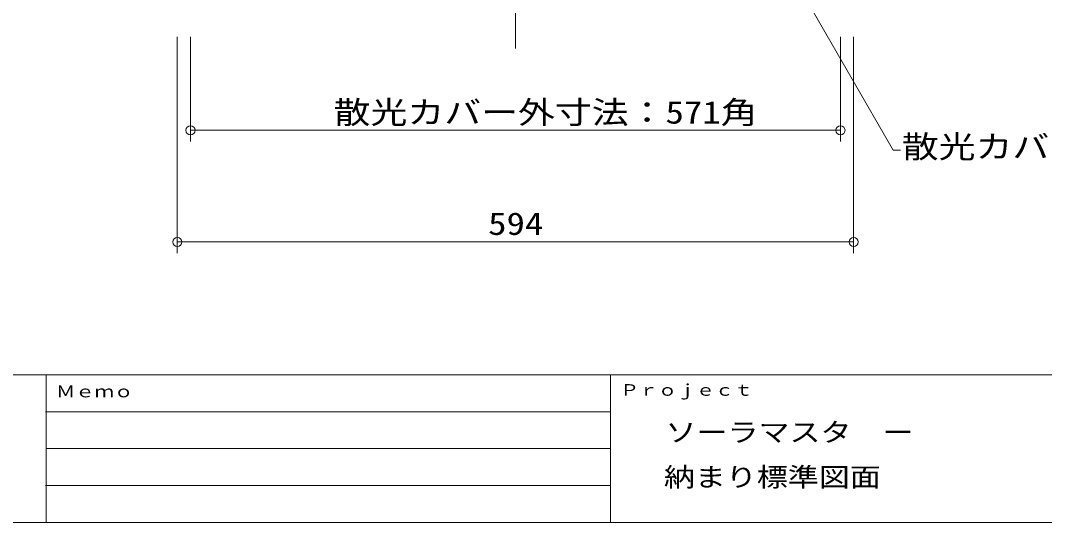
# Model space of a CAD drawing. Units: millimetres at full size, sheet at 1:10; details may follow other scales. Extents: x -1350 to 1480, y -1825 to 2250.
# Drawn here: x -790 to 110, y -1825 to -1385 of the extents above; entities that cross this region are included whole.
import ezdxf
from ezdxf.enums import TextEntityAlignment as Align

# ---------------------------------------------------------------- set-up
doc = ezdxf.new("R2010")
doc.units = ezdxf.units.MM
doc.header["$LTSCALE"] = 10
doc.linetypes.add('LONG_DASHED_DOTTED', pattern=[15.25, 12, -1.5, 0.25, -1.5])
for name, color, linetype, lineweight in [('0-1_一般', 4, 'Continuous', 18), ('0-3_寸法', 4, 'Continuous', 18), ('0-9__0-2_プロット', 4, 'Continuous', 18)]:
    doc.layers.add(name, color=color, linetype=linetype, lineweight=lineweight)
doc.styles.add('HGSｺﾞｼｯｸM', font='')
doc.styles.add('ＭＳ ゴシック', font='')
doc.styles.add('ＭＳ Ｐゴシック', font='')
doc.styles.get('HGSｺﾞｼｯｸM').set_extended_font_data('HGSｺﾞｼｯｸM')
doc.styles.get('ＭＳ ゴシック').set_extended_font_data('MS Gothic')
doc.styles.get('ＭＳ Ｐゴシック').set_extended_font_data('MS PGothic')

msp = doc.modelspace()

# ---------------------------------------------------------------- linework, layer by layer
at = {"layer": '0-1_一般'}
for p, q in [((-23.39, -1498.52), (-97.79, -1369.66)), ((-17.04, -1498.52), (-23.39, -1498.52)), ((-1349.77, -1695.55), (1480.23, -1695.55)), ((-1279.77, -1695.55), (1480.23, -1695.55)), ((-767.27, -1695.55), (-767.27, -1825.17)), ((-271.77, -1695.55), (-271.77, -1825.17)), ((-767.92, -1727.95), (-271.77, -1727.95)), ((-767.27, -1760.36), (-271.77, -1760.36)), ((-767.92, -1792.76), (-271.77, -1792.76)), ((1480.23, -1825.17), (-1349.77, -1825.17))]:
    msp.add_line(p, q, dxfattribs=at)
at = {"layer": '0-3_寸法'}
for p, q in [((-652.16, -1398.98), (-652.16, -1588.95)), ((-640.61, -1398.98), (-640.61, -1490.95)), ((-69.69, -1398.98), (-69.69, -1490.95)), ((-58.16, -1398.98), (-58.16, -1588.95)), ((-69.69, -1480.95), (-640.61, -1480.95)), ((-58.16, -1578.95), (-652.16, -1578.95))]:
    msp.add_line(p, q, dxfattribs=at)
for centre in [(-640.61, -1480.95), (-69.69, -1480.95), (-652.16, -1578.95), (-58.16, -1578.95)]:
    msp.add_circle(centre, 4, dxfattribs=at)
at = {"layer": '0-9__0-2_プロット', "linetype": 'LONG_DASHED_DOTTED'}
msp.add_line((-355.16, -1409.2), (-355.16, 2230.8), dxfattribs=at)

# ---------------------------------------------------------------- texts
at = {"layer": '0-1_一般', "color": 7, "style": 'HGSｺﾞｼｯｸM', "width": 1.2}
msp.add_text('散光カバー', height=19.79, dxfattribs=at).set_placement((-15.85, -1511.22), align=Align.BOTTOM_LEFT)
at = {"layer": '0-1_一般', "width": 1.2}
for s, height, style, p in [('Ｍｅｍｏ', 10.38, 'ＭＳ ゴシック', (-758.78, -1718.44)), ('Ｐｒｏｊｅｃｔ', 10.18, 'ＭＳ Ｐゴシック', (-263.28, -1717.01)), ('ソーラマスタ\u3000ー', 16.63, 'ＭＳ Ｐゴシック', (-223.35, -1759.25)), ('納まり標準図面', 16.63, 'ＭＳ ゴシック', (-224.79, -1798.59))]:
    msp.add_text(s, height=height, dxfattribs=dict(at, style=style)).set_placement(p, align=Align.BOTTOM_LEFT)
at = {"layer": '0-3_寸法', "color": 7, "style": 'ＭＳ ゴシック', "width": 1.2}
for s, p in [('散光カバー外寸法：571角', (-514.88, -1481.06)), ('594', (-379.16, -1578.75))]:
    msp.add_text(s, height=19.79, dxfattribs=at).set_placement(p, align=Align.BOTTOM_LEFT)

doc.saveas('drawing.dxf')
